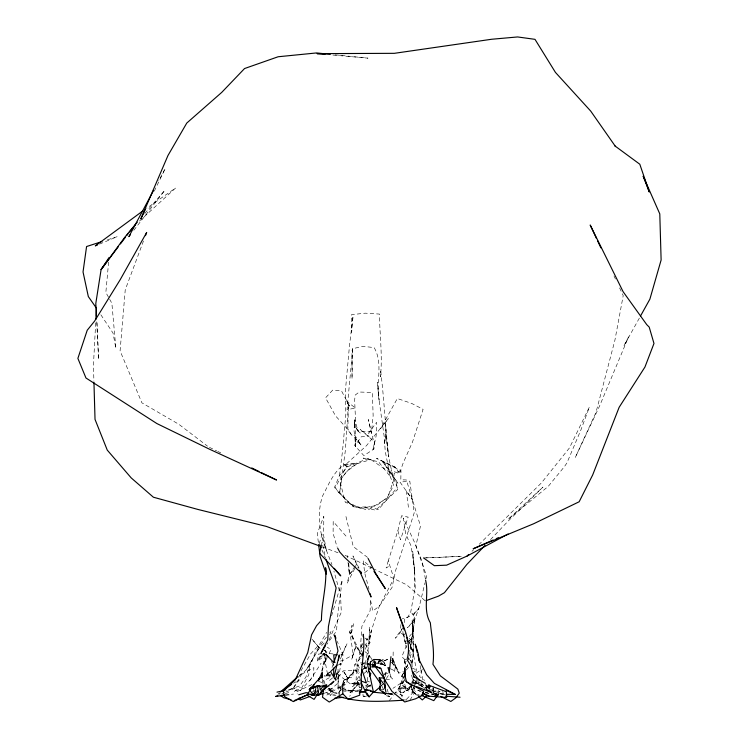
<?xml version="1.0" encoding="UTF-8"?>
<svg xmlns="http://www.w3.org/2000/svg" width="739" height="739" viewBox="0 0 739 739"><rect width="100%" height="100%" fill="white"/><g stroke="black" fill="none" stroke-linecap="round" stroke-linejoin="round"><path stroke-width="0.55" stroke-dasharray="3.69 2.77" d="M361.694 669.839L364.438 668.527L364.447 665.091M333.742 665.885L333.76 663.65M425.415 579.136L422.394 562.305L414.403 542.075L403.272 518.067L405.582 533.429L411.217 546.333L414.727 572.383L412.731 551.359L414.699 571.764L414.542 590.849L410.69 612.289L407.66 617.305L404.649 618.608L404.418 625.24M341.316 688.499L337.991 687.649L338.092 679.714L341.067 663.336L338.259 664.416M393.176 651.946L392.982 664.241L392.464 659.862M382.765 461.81L397.915 483.186L382.765 461.81L400.981 470.688L400.824 479.805L406.404 479.962L420.482 526.048L415.891 545.742L426.597 576.078L425.258 581.667M408.399 653.747L410.163 648.38L414.856 619.227L418.828 608.52L424.99 582.785M375.809 661.442L375.735 663.354L381.342 663.225L385.712 665.691L383.947 661.728M397.868 530.713L400.483 539.71L408.15 517.124L401.554 515.757L397.868 530.713L388.28 560.818L393.905 578.508L379.246 606.276L371.338 630.736L368.622 646.283L369.685 626.986L368.964 640.879L366.987 638.367L365.888 645.341L368.622 646.283L364.438 668.527L366.489 668.047M95.673 322.841L93.447 365.26L93.918 381.389M367.274 680.979L367.495 676.822L365.362 676.083M400.898 624.557L400.335 632.602L395.393 638.21L402.016 628.797M315.313 688.748L315.165 691.02L316.024 692.683M429.544 688.905L429.682 686.891M408.436 507.314L406.265 490.742L412.371 499.629L400.039 482.124L409.794 481.126L414.2 512.894L395.698 570.249L392.086 587.357L379.246 606.276L372.761 611.014L370.415 599.486L370.137 610.663L361.879 626.376L360.364 648.796L358.978 659.77L356.586 668.777L356.059 681.146L360.475 679.769L356.845 685.81L357.51 681.376L356.845 685.81L349.972 692.803L355.016 687.399L349.649 696.323M353.482 638.875L351.441 633.194L352.097 625.268L349.75 631.79L353.288 654.782L351.552 659.751L355.93 645.988L349.75 631.79L360.992 653.627M411.937 664.065C413.969 650.976 413.84 637.674 412.704 624.51L413.471 654.542L416.399 669.913L415.724 672M108.624 262.059L105.853 292.45L109.141 298.344M322.906 684.157L323.202 680.989L331.137 676.785M433.211 686.762L432.98 692.877L445.432 694.401M334.702 678.522L335.885 680.48L343.164 670.864L353.371 670.412L352.715 677.063L347.589 677.996L343.607 680.711L341.058 687.76L339.025 687.058L337.991 687.649M339.506 475.482L342.582 450.485L345.861 414.126L345.261 392.206L349.482 345.658L353.048 315.996L351.644 332.411L351.431 314.694L365.223 313.16L379.486 314.075C379.643 334.943 382.719 355.976 380.4 376.835L380.733 371.394C384.197 399.827 385.472 428.528 388.659 456.942L385.906 434.024L385.638 423.853L386.017 433.673L384.52 443.465L385.906 434.024C387.993 452.046 389.887 470.761 397.323 487.5L378.322 509.642L369.555 506.686L354.517 507.462L339.681 493.393L334.481 487.417L339.506 475.482L347.792 466.669L368.816 458.198L391.772 473.81L393.333 478.133M327.516 674.079L325.197 662.015L325.834 656.925M356.845 685.81L357.297 682.189L360.475 679.769M399.374 686.097L398.986 689.09L400.603 692.415L403.309 692.48L408.843 689.404L411.863 686.208M339.709 492.34L345.353 450.541L348.42 404.824L347.847 429.045L352.364 436.075L346.175 427.65L335.515 415.845L325.557 397.841L332.716 390.109L341.529 390.94L350.138 407.263L346.129 400.732L355.422 408.094L347.044 409.646L352.734 348.734L362.673 346.314L374.128 347.589C383.596 363.69 375.606 382.978 379.153 400.298L377.435 382.266L378.701 397.49L384.225 436.777L385.231 451.307L390.201 476.489L378.58 461.829L363.182 458.106L370.96 459.556L358.036 463.399L350.101 467.916L341.908 477.56L339.709 492.34L347.191 501.975L360.364 508.414L376.779 505.411L387.412 497.347L393.61 485.329L389.97 475.824L391.19 470.457L399.383 473.653L403.263 462.771L412.51 441.987L423.105 409.332L411.632 403.402L397.342 398.524L380.613 428.518L388.271 418.634L366.461 445.672L344.679 465.478L347.792 466.669M410.163 648.38L412.944 633.702L412.122 620.27L414.856 619.227L409 659.945L408.427 658.181M411.632 685.108L412.556 678.91L411.531 674.809M327.128 657.83L325.197 662.015L326.13 656.759M339.321 695.399L340.716 686.716M340.439 661.072L342.665 660.583L353.288 654.782L355.93 645.988L362.526 655.77L354.72 664.758L353.519 671.927L349.298 676.203L350.092 678.06L347.589 677.996L346.305 675.982L348.161 677.996L346.194 684.138L341.575 686.762L343.607 680.711L348.161 677.996L343.164 670.864L347.589 677.996M321.761 671.086L325.188 655.373M358.581 690.808L343.681 691.057L339.025 687.058L337.88 677.414L335.977 674.393L336.365 672.241M325.197 662.015L326.121 656.934M404.409 660.915L406.505 667.816L407.457 665.479L404.501 661.617L406.505 667.816L404.501 661.617L406.884 661.405L404.409 660.915L405.406 659.123M411.198 663.114L410.561 660.13L411.909 662.929L413.471 654.542L410.561 646.413L409.267 639.337M372.853 662.578L371.671 668.038L376.973 662.772M364.974 644.491L366.692 645.757L369.121 654.736L364.484 651.327L366.692 645.757L370.165 642.524L369.029 640.879L371.338 630.736L368.964 640.879M312.44 693.551L314.925 694.494L315.488 692.037M321.336 545.447L322.102 542.13L325.336 557.178M351.441 633.194L353.667 623.67M366.295 682.245L368.881 681.247L370.627 685.386L367.523 686.355L368.142 683.944L365.435 686.023M371.708 666.984L374.257 664.841L375.089 661.71M315.969 688.018L315.165 691.02L318.62 693.976M415.096 685.616L413.313 692.249L405.656 700.166M415.401 684.508L416.593 680.083M402.108 681.201L402.284 683.399L402.108 681.201L403.559 677.21M331.608 615.809L342.24 579.967L338.065 611.763L336.504 630.986L326.758 644.417M319.22 543.655L321.982 534.537L326.333 550.222L331.968 564.624M388.28 560.818L386.118 567.977L390.247 565.52M322.028 671.141L325.576 659.622L322.518 666.79M393.952 694.614L398.654 688.517L403.762 676.102M406.505 667.816L407.752 663.881M362.073 643.623L360.364 648.796L363.089 653.507M366.526 668.028L364.438 668.527L365.879 664.287M334.989 679.594L337.086 673.635L350.332 683.88L356.678 683.575L360.142 687.723M332.023 667.437L333.418 663.52M340.697 688.766L339.238 692.803L330.056 695.297L333.64 692.397L329.151 688.369L328.763 685.7M329.696 634.884L331.183 630.792L329.816 632.602M433.59 688.434L432.86 690.457L435.105 687.695M355.533 566.471L356.3 564.374M416.482 679.51L415.475 682.254L412.621 685.413M143.486 240.96L125.242 289.808L120.087 350.877L141.906 402.838L178.866 424.297L207.511 446.162M422.265 669.146L419.484 676.379L424.731 680.471M380.714 689.718L383.652 689.727L384.88 686.605M406.468 645.609L401.822 656.703L405.822 660.592M340.328 659.003L347.034 643.734L340.984 655.826M335.257 679.594L337.899 673.645L336.217 674.984M410.191 686.374L408.843 689.404L400.205 683.621L392.908 688.332M411.993 682.346L413.461 679.353M329.067 653.645L331.007 649.461L327.303 647.29M409.064 644.057C413.184 636.685 414.219 628.455 412.122 620.27L413.046 631.993L409.415 636.455M362.775 643.706L360.364 648.796L364.05 646.496M154.294 191.124L165.259 168.52L158.746 180.722M373.777 659.502L375.735 663.354L377.869 663.28L385.712 665.691L381.342 663.225L382.202 661.488M402.672 627.864L400.335 632.602L403.134 634.561L406.45 647.854M319.784 656.703L324.587 655.271L324.172 653.313L319.784 656.703L317.474 661.109L323.128 656.989L325.428 654.329L324.172 653.313L318.37 654.135L317.474 661.109L322.851 653.803L325.428 654.329L320.246 652.943M409.969 686.586L403.309 692.48L410.247 688.212L398.654 688.517L400.603 692.415L400.205 683.621L404.981 679.834L401.73 676.222L403.808 672.314M406.413 667.437L407.457 665.479M404.335 678.457L401.73 676.222L403.697 672.536M639.355 318.093L623.845 346L628.556 336.882L599.449 406.33L575.21 457.644L595.957 412.538L614.857 340.439L623.208 295.628L619.319 287.323M363.459 669.192L365.611 665.396M401.73 676.222L403.854 672.49M423.706 690.411L425.803 686.716L429.525 684.573M300.939 670.873L310.537 653.997L320.061 643.614L326.656 632.362M367.865 673.294L363.884 666.439L365.269 664.13M298.759 689.561L296.08 690.9L293.762 687.381L301.688 674.227L306.556 669.469L311.331 663.169L315.414 651.687L326.389 637.147M382.469 684.175L381.435 685.875L382.636 684.065M329.086 639.882L341.335 612.178L340.485 594.516L333.936 571.201M353.362 685.127L359.302 675.751M384.086 674.809L385.315 672.859L388.16 672.527M409.997 700.036L415.715 690.882L413.323 687.058M414.856 619.227L412.15 622.598L414.782 621.342L414.052 620.483L413.323 614.248L410.69 612.289M309.752 680.776L321.096 663.197M411.078 685.968L408.843 689.404L423.179 691.334M365.787 687.519L368.142 683.944M324.412 676.231L326.305 675.852L329.723 672.037L324.375 675.686M386.248 678.633L388.659 675.012L392.538 678.956L386.127 679.788M355.053 566.222L349.427 574.526L347.081 583.32L354.766 568.559L349.427 574.526L348.549 563.358M359.403 685.441L357.445 682.106L356.475 683.51L350.332 683.88L357.445 682.106L362.369 684.841M425.184 692.083L432.176 694.678L433.673 692.545L441.663 691.399M357.445 682.106L352.614 686.771L357.445 682.106L360.512 687.566M437.691 695.26L438.984 693.468L418.597 682.762L417.784 683.501L418.967 685.312M293.762 687.381L299.286 679.843L293.568 683.215M426.505 688.591L428.315 686.18M402.284 683.399L404.307 680.721M389.25 700.711L393.277 695.482M133.796 230.3L164.797 190.376L144.705 213.589M315.581 693.653L316.892 691.963M409.073 638.339L413.277 641.738L410.394 645.323L413.434 651.964L410.561 646.413L412.731 651.059L410.2 656.426L411.909 662.929M403.577 635.808L406.117 632.686L403.383 634.173L403.577 635.808L405.415 636.649M406.515 640.02L405.064 641.803L408.002 642.006M365.676 689.459L368.225 686.365L368.336 688.554M278.936 694.558L280.395 692.803M342.24 685.007L356.586 668.777L359.69 669.081L356.069 659.382L362.692 655.068M427.17 687.843L429.821 684.877M406.21 670.097L409.157 666.864M298.177 677.284L302.048 673.09L299.471 675.28M427.844 688.037L429.95 685.755M316.828 690.771L312.357 695.593L309.576 694.106L315.433 695.491L312.357 695.593L314.897 691.427L314.925 694.494M342.277 685.035L354.415 671.345L359.69 669.081L357.602 672.047L360.115 678.799M490.511 539.618L507.905 521.364L542.962 487.075L507.961 519.48L548.209 486.419L564.504 466.531L566.896 463.002L581.057 429.571L589.426 406.977L569.473 447.899L541.391 482.927L479.297 544.227M330.564 674.596L326.232 674.762L326.305 675.852L329.899 672.102M324.162 643.013L319.294 647.854L306.556 669.469L319.248 647.65L311.849 638.976L319.294 647.854L321.16 648.731M339.977 664.407L341.067 663.336M471.953 551.331L473.579 549.751M335.977 674.393L339.46 671.077L337.381 672.047M277.929 694.244L279.61 692.702M139.44 221.1L175.633 187.992L146.553 208.333M391.679 662.356L397.425 669.322L394.589 671.797L395.291 666.56L394.192 661.876L392.363 658.227M414.782 621.342L407.383 627.734L414.052 620.483L414.764 612.927L418.828 608.52L413.323 614.248L407.66 617.305L402.284 618.839M364.068 673.432L366.618 671.28M375.8 667.326L374.387 666.199L376.835 664.232M329.511 680.37L332.864 677.681M403.383 634.173L405.517 643.457L408.233 641.341M409.138 640.63L413.664 637.11M342.157 689.219L337.206 693.043L331.22 691.63L326.749 688.896L334.019 688.683L329.612 693.265L331.22 691.63L333.64 692.397M412.122 673.137L416.399 669.913L412.251 668.084M364.632 572.651L371.477 567.607L363.311 560.725L364.632 572.651L369.001 589.26M311.341 692.803L316.625 688.896M342.471 685.45L344.217 684.185L326.823 695.094M416.196 673.183L420.833 669.987L420.131 665.599M400.981 470.688L394.22 473.311L393.25 481.301L387.633 497.744L367.699 510.243L345.316 502.363L339.857 480.784L346.406 471.815L356.66 463.898L344.771 464.277C333.557 471.27 328.596 484.812 322.518 496.054C316.634 513.762 319.525 533.272 326.333 550.222L323.664 535.775L323.802 516.293L317.262 533.576L318.629 544.56M294.261 691.427L300.357 687.307M364.299 668.619L367.68 666.356M428.389 688.489L430.357 687.427M301.688 674.227L313.863 667.64L313.502 676.351L300.163 690.845L308.754 674.846L310.149 663.742L305.918 677.044L299.674 685.894L286.704 690.549M432.98 692.877L433.673 692.545M311.969 684.536L296.256 691.981L297.235 693.995M331.118 674.956L329.031 675.917L338.092 679.714L336.402 675.455M384.243 660.786L389.037 658.615M432.176 694.678L439.733 691.759L437.008 689.727M281.827 693.755L284.875 692.471M285.891 692.046L295.027 688.185L287.129 689.921M99.497 244.119L117.261 236.665L105.206 240.544M375.07 666.107L372.123 664.934L375.495 664.333L373.869 661.387M384.206 660.851L388.788 659.003M400.483 687.335L405.813 688.443L400.205 683.621L404.251 682.005L405.813 688.443L398.986 689.09L398.654 688.517M384.742 674.347L387.929 673.118M364.438 668.527L366.516 667.733M312.006 695.713L315.239 694.54L309.549 693.838M372.179 665.174L378.46 662.92M367.523 686.355L370.627 685.386M392.658 659.373L395.291 666.56L398.746 673.155L403.549 671.548M324.125 693.256L328.208 691.99L337.649 683.344L338.896 694.29M400.205 683.621L402.422 682.938L405.813 688.443M285.199 693.653L289.402 692.369M372.244 665.294L375.495 664.333M410.856 685.995L412.113 690.928L417.563 695.732L419.521 695.196L404.796 689.432M337.815 665.035L342.212 663.945L342.97 654.902L337.261 641.36M344.679 465.478L352.207 463.649L358.036 463.399M309.632 694.78L316.218 693.2M371.615 666.864L375.717 665.904L373.518 662.181M405.517 643.457L413.277 641.738M333.769 662.541L335.996 662.052M372.789 666.541L375.717 665.904M372.705 667.862L374.765 667.511M284.995 695.011L293.448 694.087M285.854 695.223L289.226 694.854M344.725 690.983L358.415 690.106M310.722 695.14L315.1 694.928M423.632 557.963L461.339 556.319M425.913 557.871L461.284 556.421M433.054 691.27L436.112 691.177L432.666 688.471M412.223 682.993L419.309 682.919L417.119 680.425M412.408 683.002L419.309 682.919L417.784 683.501L412.556 678.91M360.373 662.929L363.643 662.957M445.303 694.309L433.026 694.207L444.712 693.644L442.144 691.593M326.305 675.852L331.552 675.899M340.661 654.865L342.97 654.902L340.762 654.68M406.893 699.981L403.79 699.935L398.82 690.531L402.644 695.51L395.365 692.36M362.978 694.189L363.117 696.138L366.147 696.212M434.338 695.344L437.7 695.593M332.91 55.046L367.994 58.15L332.578 54.566M342.425 688.785L351.293 691.057L357.99 691.658M333.049 653.932L329.751 653.618L322.112 649.276M434.449 694.993L438.984 695.611M354.72 664.758L359.736 665.488M326.232 674.762L331.525 675.585M363.117 696.138L366.322 696.711M372.123 664.934L374.516 665.414L373.324 660.398M383.633 664.897L380.511 664.167L383.282 661.22L385.241 665.691L381.342 663.225M336.051 695.75L327.432 693.653L325.151 689.94M429.174 686.549L414.893 683.021L425.535 688.129M356.447 683.538L360.392 684.6L356.475 683.51L360.087 687.704M353.371 670.412L359.791 672.222M342.092 688.055L351.293 691.057M318.583 681.376L324.929 683.492L323.202 678.578M372.262 665.543L375.523 666.633M386.358 695.676L389.527 696.794L388.511 693.505M425.285 692.092L430.532 693.986M322.407 547.008L338.582 552.948M345.048 555.331L371.828 568.005M395.818 467.519L376.484 458.346L395.818 467.519L399.383 473.653M372.853 568.494L406.718 584.835L425.23 600.853M209.433 447.354L216.666 450.864M217.7 451.372L220.795 452.878M390.719 668.887L395.374 671.169M438.633 695.334L435.576 693.801L425.553 684.545M368.706 685.94L370.553 686.91M391.485 660.435L394.192 661.876M431.613 693.662L433.433 694.789M422.699 686.836L417.784 683.501L413.35 679.326L413.831 683.242M364.946 638.043L369.029 640.879M418.025 690.014L420.482 691.796M367.579 557.428L353.27 546.574L345.621 515.148M415.752 693.939L412.113 690.928L415.392 682.938L412.113 690.928L417.563 695.732M322.851 653.803L324.587 655.271M387.91 695.408L389.527 696.794M363.884 666.439L366.987 669.636M345.991 536.089L333.206 521.512L333.095 533.299L337.113 547.119M391.67 662.44L397.425 669.322M361.011 444.989L354.896 437.59L354.018 430.486L354.794 419.678L357.981 431.049L360.216 433.045L354.323 425.701L354.794 419.678L354.369 427.512L354.323 425.701L357.981 431.049L371.68 431.816L368.512 433.303L376.567 422.302L376.16 435.825L373.038 449.386L374.969 440.435L373.916 449.063L363.847 455.584L354.932 445.728L355.828 439.557L355.598 446.698L354.655 435.059L361.011 444.989L354.896 437.59M423.502 687.76L421.313 685.108L422.514 686.873M328.439 688.268L331.22 691.63L329.151 688.369M344.771 464.277L346.554 466.512L335.303 487.481L338.24 491.998L353.251 506.76L367.172 507.952L375.652 510.252L397.693 489.504L395.522 479.362M420.87 682.411L425.128 687.815M331.183 661.396L334.527 665.857M426.107 692.175L427.299 693.939M100.873 314.796L113.021 333.049L115.884 348.503L111.875 303.249L109.686 299.323M383.735 461.589L391.772 473.81M355.93 645.988L361.232 654.671M370.221 656.601L372.964 661.257M324.698 650.043L326.185 652.925M334.093 676.979L335.885 680.48L338.48 678.836L337.991 668.795M359.015 568.152L352.956 555.931L358.378 568.245M381.666 685.663L383.652 689.727M613.98 275.896L615.43 279.009M374.257 664.841L374.516 665.414M321.936 549.908L325.566 558.259M392.363 658.375L398.746 673.155M325.021 649.997L326.268 652.916M410.468 684.111L412.953 691.667M389.906 673.571L391.559 678.605M313.604 689.533L314.906 693.533M425.729 684.369L427.003 688.397M387.162 689.117L388.169 692.406M425.803 686.716L426.431 689.552M429.377 687.492L429.996 690.309M408.307 656.648L409 659.945M420.833 669.987L423.216 681.644M343.607 680.711L344.633 687.298M322.195 678.596L323.165 685.016M347.275 555.617L347.524 557.843M348.032 562.287L349.427 574.526L348.771 563.571M402.866 631.346L403.134 634.561M411.974 663.964L412.177 667.049M374.119 661.71L374.387 666.199M96.717 321.798L98.61 359.634L96.985 320.578M414.699 571.764L415.309 589.51M385.315 672.859L385.481 678.485M355.413 417.609L355.588 441.377L354.932 445.728L361.26 436.795L369.084 436.435L360.152 429.368L373.601 441.054L368.318 419.493L371.403 433.22L373.14 415.651L372.364 392.427L359.237 392.03L355.237 395.032L354.628 400.048L355.413 417.609M352.734 348.734L352.013 378.802L352.004 350.813L352.734 348.734"/><path stroke-width="1.11" d="M333.649 675.917L333.714 668.111M384.548 688.055L385.444 686.383L384.031 677.996L379.236 677.903L380.677 683.64L370.331 668.887L370.396 662.126L373.777 659.502L379.929 659.641L380.225 661.904M362.526 655.77L362.609 653.507M363.209 636.556L363.292 634.293C365.676 652.565 359.45 670.495 361.759 688.702L359.348 693.431M359.93 689.672L359.717 695.187L348.281 699.371L342.804 693.782L342.665 686.023M95.848 319.405L96.458 307.941M370.396 662.126L370.331 668.887M382.562 691.168L385.546 694.383L379.735 689.718L380.437 682.097M389.231 672.804L390.959 656.703M379.735 689.718L380.206 686.679M338.444 660.167L339.293 654.966L334.093 676.979M361.066 675.298L362.036 669.95L366.304 682.938L361.14 681.025M321.336 545.447L319.553 553.178L340.762 575.875L334.25 568.328M313.022 688.388L313.992 684.508L319.248 678.651L322.518 676.61L322.333 672.194L318.463 680.213M145.472 235.649L146.664 232.462L120.217 279.665L94.592 321.123L87.22 330.25L77.881 358.387L85.964 377.998L156.899 423.567L209.627 449.266L276.552 480.008L261.061 472.47M318.426 680.73L319.248 678.651L318.472 680.388M378.46 662.92L379.929 659.641L377.869 663.28M367.505 659.474L369.278 655.604L367.218 662.55L373.398 692.055L369.13 696.812L367.154 695.223L361.177 682.633M312.338 687.104L318.814 685.986L317.539 686.152L318.417 692.674L314.093 699.39L307.433 695.307L311.137 687.252L310.057 689.034L314.426 686.633L326.666 685.672M145.324 209.608L140.844 218.855L167.965 155.523L186.773 123.062L221.728 92.393L244.554 68.542L278.16 56.755L316.578 52.94L330.296 54.335M369.574 676.24L370.867 673.645L368.539 671.243M153.315 190.893L128.863 236.656L130.276 234.845M640.464 316.098L649.886 299.156L661.119 260.017L659.788 213.894L643.161 176.178L649.258 191.974L639.808 164.234L614.922 145.916M307.433 695.307L308.523 693.478M384.021 681.626L385.065 679.926M325.493 645.72L321.299 652.528L327.765 639.817L328.421 626.515L336.116 587.921L325.945 559.312M109.03 257.551L101.104 269.578L95.802 303.452L96.43 316.07M437.035 696.156L433.802 700.646L421.156 695.251L423.401 695.113M118.36 246.66L101.104 269.578L124.605 237.487L137.269 222.19M120.429 243.907L125.27 237.487M126.646 235.658L128.023 233.82M129.408 231.991L135.237 224.952M282.584 690.161L297.762 676.73M310.057 689.034L313.992 684.508M331.054 684.314L333.917 681.266L323.617 689.773L322.49 697.237L329.252 702.05L342.804 693.782M484.978 545.428L466.789 564.513L444.425 592.696L438.458 596.151L426.098 600.65M336.966 665.146L330.545 671.659L333.511 676.564M321.16 677.986L322.518 676.61M423.632 557.963L434.356 565.677L446.624 565.169L467.048 556.07L468.683 554.49M280.451 691.926L291.656 684.332M426.301 696.286L422.302 699.935L418.357 696.434M380.594 686.577L374.728 691.528L372.502 691.602M368.318 669.848L370.858 667.705M142.803 210.957L95.322 245.875L97.409 244.997M312.579 693.995L309.281 689.505L314.426 686.633L319.673 685.829L320.255 690.069L323.506 685.626L326.684 684.665M467.048 556.07L508.109 533.983M298.713 694.799L305.946 692.692L308.145 692.868M361.731 664.481L364.733 662.966M381.232 660.648L383.061 659.742M306.99 694.993L293.291 701.607L284.524 696.544L283.249 691.353L295.369 679.695L307.738 652.666L311.59 634.829L316.578 625.711L321.447 620.206C321.53 602.516 327.017 585.436 325.594 567.774L326.195 572.032M493.089 540.015L473.117 548.809L533.586 523.785L579.154 501.772L592.678 474.955L619.143 407.309L644.944 367.043L653.978 343.459L649.202 327.091L646.764 324.661L623.116 291.711L590.184 225.007L596.493 238.512M496.248 538.62L498.345 537.696M294.214 700.6L307.507 694.734M309.281 689.505L318.832 686.032L316.698 686.245M309.853 696.489L300.163 700.009L299.184 698.004M101.917 241.598L86.574 246.53L83.036 271.952L88.329 296.579L96.393 308.071M323.1 693.57L316.329 695.334M275.73 696.526L277.827 695.879M276.977 692.147L284.875 690.411M317.308 695.168L319.488 694.715L326.897 686.078L323.506 685.626L324.403 688.683L321.881 690.208L319.488 694.715L316.2 694.882M343.256 697.293L334.564 698.309M280.774 695.473L284.995 695.011M275.739 696.323L284.727 695.344M403.466 700.239C381.657 701.459 359.366 703.038 338.203 696.267M359.099 691.759L365.796 691.815M361.334 691.953L365.907 691.916M446.421 694.318L455.344 694.401L434.356 683.381L426.634 674.762L419.262 660.103L419.613 662.301M337.206 654.809L333.751 654.763L334.296 662.532M453.811 694.29L455.344 694.401M445.525 696.166L460.064 697.228M324.984 54.344L317.059 53.642L394.33 53.328L491.657 39.259L517.596 36.95L534.99 39.343L555.442 72.404L590.71 111.09L615.541 146.59M372.668 692.11L392.418 694.161L389.074 693.588M366.784 664.019L371.052 664.749M367.856 663.881L371.061 664.666M291.018 699.75L283.841 697.81L280.571 695.648M368.105 690.512L364.927 689.579L370.036 690.337L373.398 692.055L370.221 691.131M367.902 664.084L370.082 664.814M375.523 666.633L380.964 668.462L376.049 666.495M319.174 545.816L266.354 526.408L197.803 509.411L153.398 497.218L131.219 477.921L107.257 450.097L95.026 419.401L93.955 382.543M416.362 686.457L431.788 692.766L430.514 691.205L426.246 689.441M446.06 690.337L453.33 693.598M251.768 467.944L259.001 471.464M389.786 668.435L387.929 667.52L389.573 672.564M440.666 696.36L450.836 701.459L455.658 698.004L459.27 693.182L457.847 689.09L440.389 675.862L432.943 664.278C434.735 650.449 431.641 636.556 430.347 622.792C422.542 609.73 429.147 594.378 425.609 580.254M422.394 692.766L429.11 696.147M413.738 676.665L425.405 683.363M422.431 693.016L427.299 696.064L446.661 697.459L446.384 691.741L428.371 685.081L430.089 686.439M405.757 681.146L412.113 685.737M412.353 671.612L419.447 680.619M375.8 667.326L384.031 677.996M327.848 656.925L325.844 654.246L333.769 662.541L337.991 650.902L334.628 635.106L335.94 638.237M373.989 571.432L385.315 588.65L375.726 573.436L368.087 558.435M367.024 693.2L369.13 696.812M337.631 548.089L339.7 551.959L344.633 557.428L361.537 573.252L360.521 571.21M597.463 240.591L600.862 247.861M359.283 570.296L371.043 597.01L370.165 593.685M319.673 544.698L321.031 547.821M317.752 690.845L318.417 692.674M381.093 669.017L385.176 680.573L391.938 691.334L404.741 701.985L415.567 698.798L421.987 695.63L423.696 691.242L406.468 681.866L405.203 676.434L404.815 667.723L404.843 677.293M326.287 574.203L320.126 556.633L318.629 544.56M404.168 629.905L396.547 607.634C401.961 624.594 412.371 640.962 406.995 659.484L410.625 665.257L413.96 677.275M406.709 637.332L408.159 641.572M380.677 683.64L379.236 677.903L385.444 686.383L384.88 686.605L385.961 692.341M417.323 652.703L415.235 644.168L418.108 653.221L419.41 661.248L417.849 654.837M321.382 673.238L322.028 677.524"/></g></svg>
